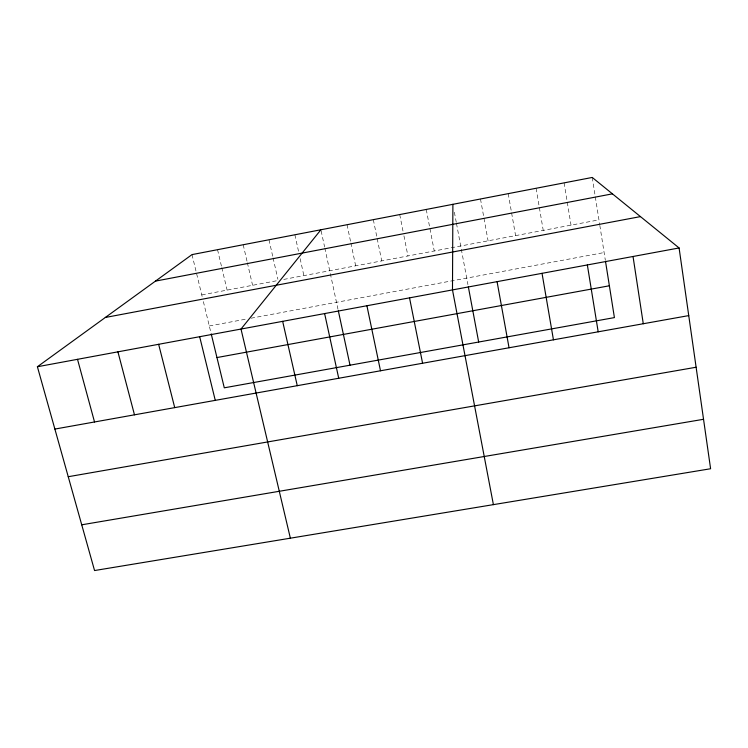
<?xml version="1.0" encoding="UTF-8"?>
<svg xmlns="http://www.w3.org/2000/svg" width="748" height="748" viewBox="0 0 748 748"><rect width="100%" height="100%" fill="white"/><g stroke="black" fill="none" stroke-linecap="round" stroke-linejoin="round"><path stroke-width="0.56" stroke-dasharray="3.74 2.81" d="M201.764 294.899L278.172 280.472M283.763 279.415L598.952 219.875M209.3 325.969L246.616 319.022M251.019 318.209L604.122 252.553M192.002 254.61L202.306 297.124M203.381 301.584L210.945 332.757M217.537 249.692L221.53 266.531M221.791 267.653L227.121 290.112M243.194 244.746L247.111 261.641M247.373 262.772L252.59 285.306M268.981 239.771L272.814 256.732M273.067 257.864L277.919 279.341M294.88 234.779L298.882 252.927M300.135 258.602L303.884 275.61M321.144 230.898L324.576 246.831M324.819 247.971L338.115 309.831M347.053 224.718L350.644 241.847M350.877 242.988L355.665 265.83M373.327 219.66L376.964 237.49M377.188 238.612L381.732 260.902M399.722 214.564L403.05 231.347M403.939 235.826L407.931 255.956M426.248 209.459L434.251 250.982M454.373 212.198L456.271 222.334M456.486 223.465L467.939 284.651M480.487 198.996L488.079 240.819M508.219 193.648L511.408 211.796M511.604 212.937L515.587 235.62M536.092 188.281L539.177 206.495M539.373 207.626L543.244 230.393M564.095 182.877L571.023 225.148M592.238 177.454L599.644 224.241M599.812 225.335L605.347 260.332"/><path stroke-width="1.12" d="M452.895 204.316L452.484 289.906L493.4 504.638M320.901 229.767L241.006 329.055L290.364 538.186M37.4 366.744L192.002 254.61L592.238 177.454L679.091 247.962L710.6 468.744L94.557 570.546L37.4 366.744L679.091 247.962M155.453 281.117L612.434 193.844M105.318 317.479L640.466 216.602M216.957 357.553L609.377 285.783M54.885 429.072L688.749 315.6M68.246 476.719L696.117 367.24M81.728 524.806L703.541 419.291M77.512 359.321L94.528 421.975M117.922 351.841L134.481 414.822M158.641 344.295L174.723 407.623M199.669 336.703L215.265 400.367M211.217 333.889L224.288 387.819L614.407 317.601L605.525 261.445M282.66 321.341L297.265 385.688M324.623 313.571L338.722 378.264M338.348 310.906L350.017 365.192M366.913 305.745L380.498 370.784M409.53 297.854L422.592 363.248M468.341 286.839L478.673 342.032M497.074 281.65L509.051 347.773M542.029 273.329L553.445 339.826M587.348 264.942L598.185 331.813M633.032 256.48L643.28 323.744"/></g></svg>
